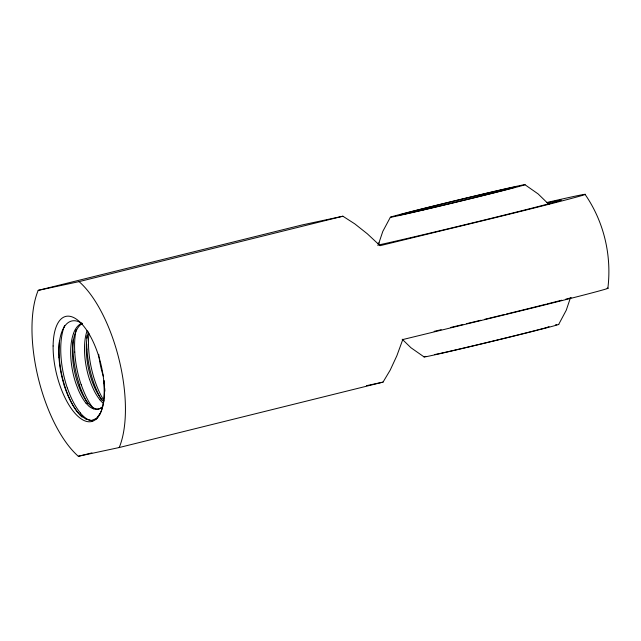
<?xml version="1.0" encoding="UTF-8"?>
<svg xmlns="http://www.w3.org/2000/svg" width="641" height="641" viewBox="0 0 641 641"><rect width="100%" height="100%" fill="white"/><g stroke="black" fill="none" stroke-linecap="round" stroke-linejoin="round"><path stroke-width="0.96" d="M607.852 288.37C611.907 255.567 603.95 221.746 585.145 194.503M378.334 244.678L382.805 231.393L390.345 217.291M570.402 297.921L566.243 310.252L558.712 324.354A69.332 0.849 -13.6 0 1 485.517 342.975A69.332 0.849 -13.6 0 1 425.824 356.348M546.997 202.46A125.82 1.538 -13.6 0 1 573.727 197.821A125.82 1.538 -13.6 0 1 447.562 229.238L380.065 245.687L367.349 233.821L354.826 223.893L342.895 216.217L302.007 224.975L38.196 290.373A98.826 41.449 76.1 0 0 78.33 456.28L119.218 447.53L383.03 382.124L390.201 370.113L396.851 355.779L402.78 339.554L470.278 323.104A125.82 1.538 -13.6 0 0 607.123 288.226M97.376 417.892L100.212 413.485A53.908 22.611 76.1 0 0 103.858 380.586L103.762 380.69M100.212 413.485L96.318 418.541L91.431 420.464L85.854 419.142L79.941 414.615A51.713 20.921 77.8 0 1 64.22 385.513M95.189 419.591L96.895 418.629M101.214 407.924L98.874 408.966A43.836 16.169 77.2 0 1 87.761 402.764A43.836 17.019 79 0 1 77.497 382.589A43.836 18.389 79.7 0 1 72.529 355.995A43.836 19.743 79.1 0 1 75.293 333.024A43.836 20.568 77.2 0 1 82.248 323.513M38.196 290.373L79.075 281.623L342.895 216.217M78.33 456.28L91.911 452.915M366.484 385.674L383.03 382.124M524.955 184.72A69.332 0.849 -13.6 0 1 421.618 210.416A69.332 0.849 -13.6 0 1 426.305 207.772A69.332 0.849 -13.6 0 1 524.955 184.72L538.095 193.903L548.912 204.423M424.094 356.933L410.953 347.743L402.171 339.201M86.03 403.197L89.019 406.33A43.692 18.325 76.1 0 0 102.64 406.514M571.275 297.728A100.861 1.234 -13.6 0 1 565.819 299.155M561.724 300.212A100.861 1.234 -13.6 0 1 547.013 303.962M546.004 304.219A100.861 1.234 -13.6 0 1 506.454 314.026M504.587 314.475A100.861 1.234 -13.6 0 1 484.604 319.338M480.798 320.252A100.861 1.234 -13.6 0 1 466.544 323.681M462.826 324.57A100.861 1.234 -13.6 0 1 450.423 327.519M441.176 329.698A100.861 1.234 -13.6 0 1 434.125 331.357M547.791 202.78A100.861 1.234 -13.6 0 1 511.871 213.213A100.861 1.234 -13.6 0 1 377.637 245.199M377.509 243.484A125.82 1.538 -13.6 0 1 379.304 243.027M103.858 380.594A54.02 21.249 73.7 0 1 104.251 383.558M104.715 388.39A54.02 21.249 73.7 0 1 104.876 391.194M92.737 420.76A54.02 20.432 77 0 1 80.317 412.98M82.232 417.171A54.02 20.432 77 0 1 79.188 414.126M80.325 412.86A54.02 21.201 78.3 0 1 67.417 388.109M78.587 413.445A54.02 21.289 78.5 0 1 65.606 388.638A54.02 22.627 79 0 1 59.172 355.939A54.02 23.965 78.5 0 1 59.509 340.539M67.369 388.174A54.02 22.603 79 0 1 60.927 355.523A54.02 24.005 78.5 0 1 63.972 327.255M63.988 327.279A54.02 24.815 77 0 1 64.677 325.5M93.658 408.862A54.02 21.257 78.4 0 1 81.239 384.712M87.857 403.558A54.02 21.281 78.5 0 1 79.468 385.193M79.556 385.097A54.02 22.515 79 0 1 73.13 352.558A54.02 23.949 78.5 0 1 73.114 339.842M81.183 384.784A54.02 22.651 79.1 0 1 74.741 352.069M74.765 352.085A54.02 23.989 78.5 0 1 76.151 329.835M103.938 400.513A54.02 21.289 78.5 0 1 95.044 381.339A54.02 22.587 79 0 1 88.642 348.656A54.02 23.957 78.5 0 1 88.947 333.248M101.719 400.072A54.02 21.249 78.4 0 1 93.354 381.724A54.02 22.555 79 0 1 86.968 349.113M86.888 349.073A54.02 23.981 78.5 0 1 86.703 344.049M86.815 338.248A54.02 23.981 78.5 0 1 87.008 335.451M64.252 385.489A50.687 21.369 78.1 0 1 58.964 357.205M58.972 357.205A49.686 21.786 77.6 0 1 61.857 331.742A48.7 21.834 76.6 0 1 72.625 320.829A47.714 21.353 75.3 0 1 82.585 323.841M79.075 281.623A98.826 41.449 76.1 0 1 119.218 447.53M103.385 376.251A43.836 18.501 79.7 0 1 99.059 357.205M98.938 356.236A43.836 18.501 79.7 0 1 98.73 354.297M87.104 330.708A43.836 19.799 79 0 0 84.588 352.959A43.836 18.437 79.7 0 0 89.58 379.624M88.378 331.918A43.836 19.743 79.1 0 0 86.383 352.558A43.836 18.389 79.7 0 0 91.351 379.151A43.836 17.019 79 0 0 101.615 399.335A43.836 16.169 77.2 0 0 103.922 401.835M99.884 399.76A43.836 17.027 79 0 1 89.62 379.576M102.784 402.869A43.836 16.185 77.3 0 1 99.884 399.832M73.499 333.352A43.836 20.576 77 0 1 81.976 323.2M73.539 333.416A43.836 19.775 79 0 0 70.766 356.412A43.836 18.397 79.7 0 0 75.75 383.03L77.986 389.015A43.836 16.97 79 0 0 86.03 403.181M547.638 327.247A59.301 0.721 -13.6 0 1 543.921 328.288M543.215 328.48A59.301 0.721 -13.6 0 1 539.009 329.586M538.055 329.843A59.301 0.721 -13.6 0 1 440.479 353.351M439.43 353.576A59.301 0.721 -13.6 0 1 434.422 354.577M548.103 326.838A59.301 0.721 -13.6 0 1 549.049 326.758M555.354 324.939A69.332 0.849 -13.6 0 1 556.789 324.658M53.115 345.98A54.132 22.707 76.1 0 0 91.07 421.634A54.132 22.707 76.1 0 0 91.935 339.241A54.132 22.707 76.1 0 0 53.115 345.98M422.964 209.952A59.301 0.721 -13.6 0 0 514.835 187.22A59.301 0.721 -13.6 0 0 435.079 205.737A59.301 0.721 -13.6 0 0 422.964 209.952"/></g></svg>
